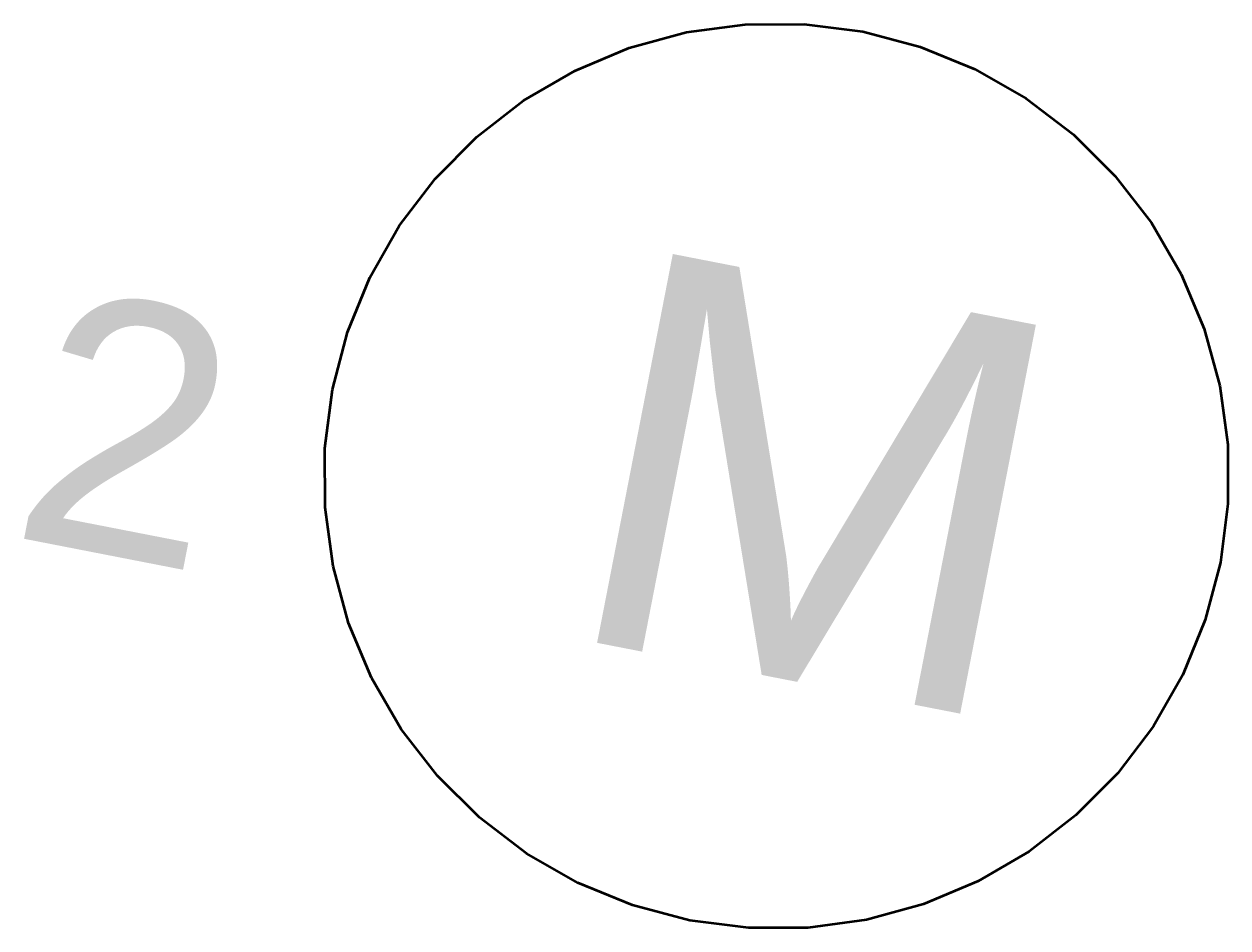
# Model space of a CAD drawing. Extents: x 800 to 1481, y 55 to 490.
# Drawn here: x 1118.139 to 1122.397, y 360.755 to 363.949 of the extents above; entities that cross this region are included whole.
import ezdxf

# ---------------------------------------------------------------- set-up
doc = ezdxf.new("R2010")
doc.units = 0
doc.layers.get('0').update_dxf_attribs({"lineweight": 18})
doc.layers.add('E_Licht', color=7, linetype='Continuous', lineweight=35, true_color=0x0080ff)
doc.styles.get("Standard").update_dxf_attribs({"font": 'arial.ttf'})

# ---------------------------------------------------------------- blocks, each defined once
blk = doc.blocks.new('Motor allgemein-A0Q9B3HLAY', base_point=(1119.203, 360.7552))
at = {"color": 0, "linetype": 'ByBlock', "lineweight": -2, "ltscale": 0.35}
for p, q in [((1120.4816, 363.9202), (1120.689, 363.9483)), ((1120.689, 363.9483), (1120.8983, 363.9492)), ((1120.8983, 363.9492), (1121.1059, 363.9227)), ((1120.2797, 363.8652), (1120.4816, 363.9202)), ((1121.1059, 363.9227), (1121.3083, 363.8693)), ((1120.0867, 363.7844), (1120.2797, 363.8652)), ((1121.3083, 363.8693), (1121.502, 363.7899)), ((1119.9058, 363.679), (1120.0867, 363.7844)), ((1121.502, 363.7899), (1121.6836, 363.686)), ((1121.6836, 363.686), (1121.8502, 363.5592)), ((1119.7403, 363.551), (1119.9058, 363.679)), ((1121.8502, 363.5592), (1121.9987, 363.4118)), ((1119.5929, 363.4024), (1119.7403, 363.551)), ((1119.4661, 363.2359), (1119.5929, 363.4024)), ((1121.9987, 363.4118), (1122.1268, 363.2463)), ((1119.3622, 363.0542), (1119.4661, 363.2359)), ((1122.1268, 363.2463), (1122.2321, 363.0655)), ((1119.2828, 362.8605), (1119.3622, 363.0542)), ((1122.2321, 363.0655), (1122.313, 362.8724)), ((1119.2295, 362.6582), (1119.2828, 362.8605)), ((1122.313, 362.8724), (1122.368, 362.6705)), ((1122.368, 362.6705), (1122.3961, 362.4631)), ((1119.203, 362.4506), (1119.2295, 362.6582)), ((1119.2038, 362.2413), (1119.203, 362.4506)), ((1122.3961, 362.4631), (1122.3969, 362.2538)), ((1119.2319, 362.0339), (1119.2038, 362.2413)), ((1122.3969, 362.2538), (1122.3704, 362.0462)), ((1119.2869, 361.832), (1119.2319, 362.0339)), ((1122.3704, 362.0462), (1122.317, 361.8438)), ((1119.3677, 361.6389), (1119.2869, 361.832)), ((1122.317, 361.8438), (1122.2377, 361.6501)), ((1122.2377, 361.6501), (1122.1338, 361.4685)), ((1119.4731, 361.4581), (1119.3677, 361.6389)), ((1119.6011, 361.2925), (1119.4731, 361.4581)), ((1122.1338, 361.4685), (1122.007, 361.3019)), ((1122.007, 361.3019), (1121.8596, 361.1534)), ((1119.7497, 361.1451), (1119.6011, 361.2925)), ((1119.9162, 361.0184), (1119.7497, 361.1451)), ((1121.8596, 361.1534), (1121.694, 361.0253)), ((1120.0979, 360.9144), (1119.9162, 361.0184)), ((1121.694, 361.0253), (1121.5132, 360.92)), ((1121.5132, 360.92), (1121.3202, 360.8391)), ((1120.2916, 360.8351), (1120.0979, 360.9144)), ((1120.4939, 360.7817), (1120.2916, 360.8351)), ((1121.3202, 360.8391), (1121.1182, 360.7842)), ((1120.7015, 360.7552), (1120.4939, 360.7817)), ((1120.9108, 360.756), (1120.7015, 360.7552)), ((1121.1182, 360.7842), (1120.9108, 360.756))]:
    blk.add_line(p, q, dxfattribs=at)
at = {"color": 0, "linetype": 'ByBlock', "lineweight": -2, "ltscale": 0.35, "insert": (1120.2762, 363.1674), "char_height": 1.4, "attachment_point": 1, "rotation": 348.9744}
blk.add_mtext('{\\fArial;M}', dxfattribs=at)
blk = doc.blocks.new('Bauteilbeschriftung-A0Q9B3HNAY', base_point=(1118.0773, 362.028))
at = {"color": 0, "linetype": 'ByBlock', "lineweight": -2, "ltscale": 0.35, "insert": (1118.2494, 363.0258), "char_height": 0.9, "attachment_point": 1, "rotation": 348.9744}
blk.add_mtext('{\\fArial;2}', dxfattribs=at)

msp = doc.modelspace()

# ---------------------------------------------------------------- block references
at = {"layer": 'E_Licht', "ltscale": 0.35}
for name, p in [('Motor allgemein-A0Q9B3HLAY', (1119.203, 360.7552)), ('Bauteilbeschriftung-A0Q9B3HNAY', (1118.0773, 362.028))]:
    msp.add_blockref(name, p, dxfattribs=at)

doc.saveas('drawing.dxf')
